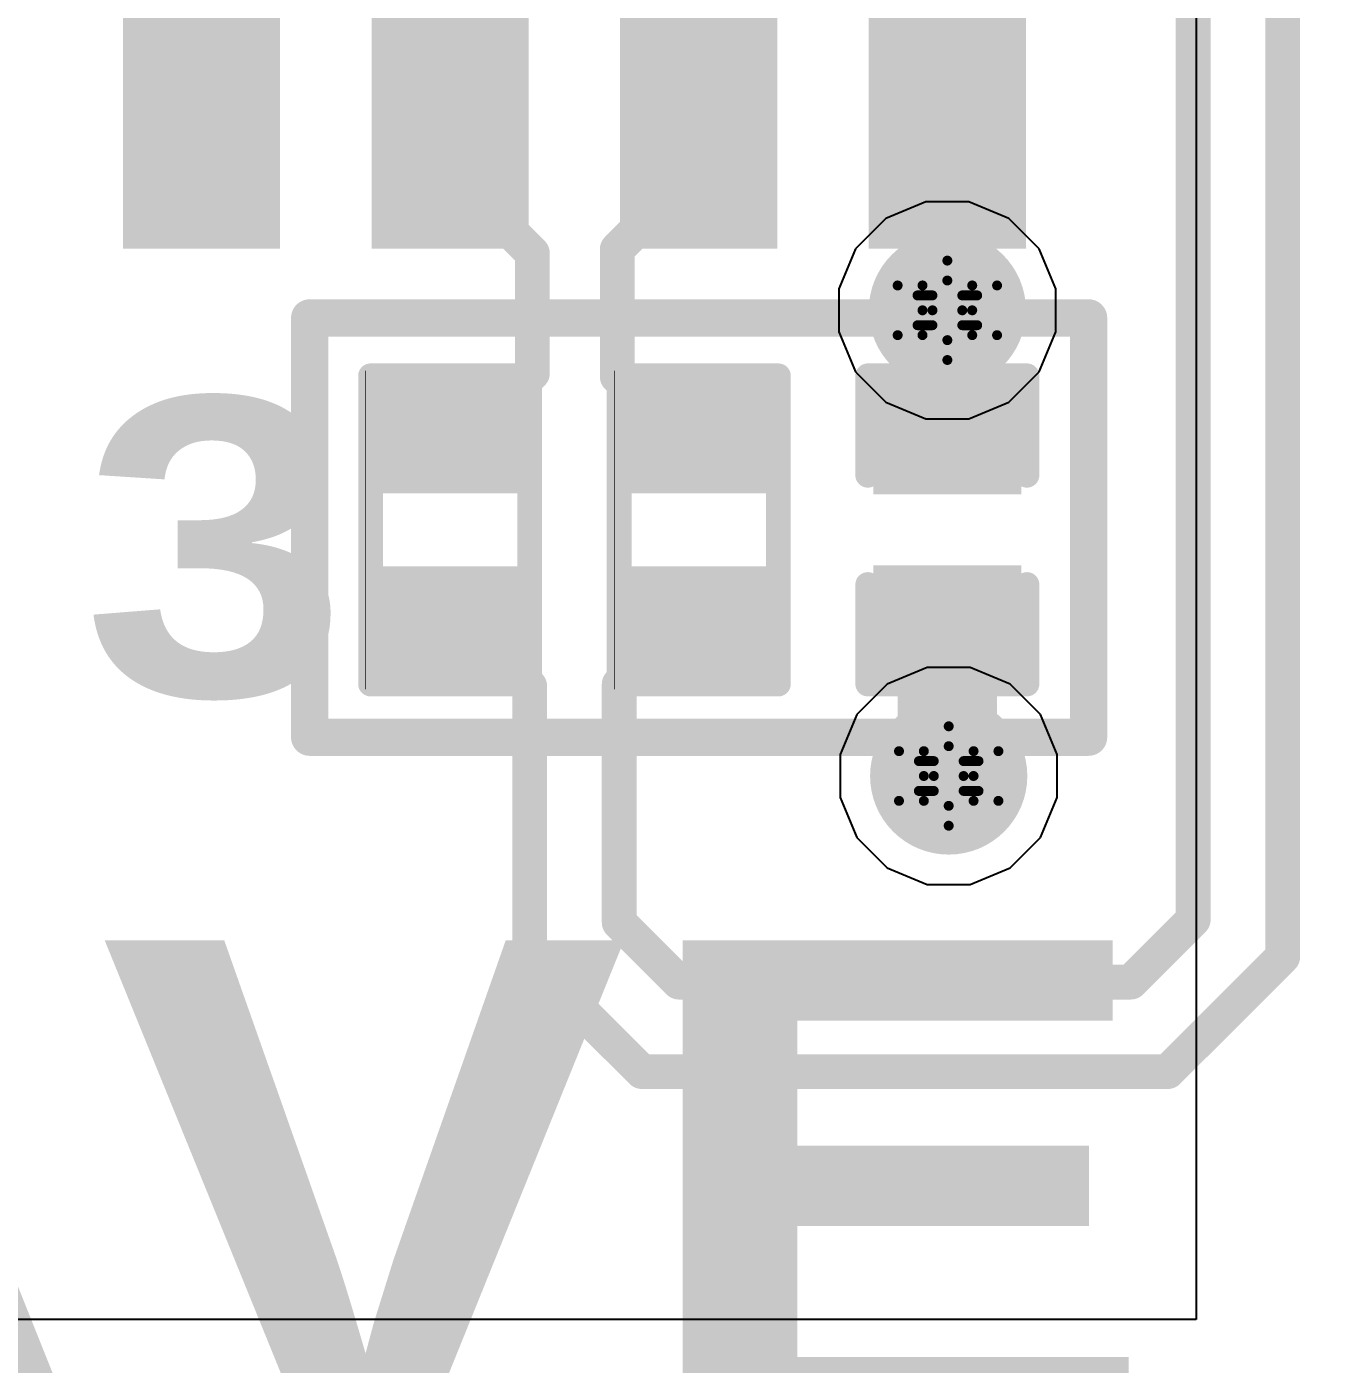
# Model space of a CAD drawing. Header units: inches. Extents: x -5 to 5328, y -4 to 5281.
# Drawn here: x 124.9 to 131.5, y 14.82 to 21.66 of the extents above; entities that cross this region are included whole.
import ezdxf

# ---------------------------------------------------------------- set-up
doc = ezdxf.new("R2010")
doc.units = ezdxf.units.IN
for name, color, linetype in [('Bottom Layer', 5, 'Continuous'), ('Bottom Solder', 6, 'Continuous'), ('Drill Drawing', 1, 'Continuous'), ('Layer 1', 16, 'Continuous'), ('Layer 2', 76, 'Continuous'), ('Top Layer', 1, 'Continuous'), ('Top Overlay', 2, 'Continuous'), ('Top Paste', 8, 'Continuous'), ('Top Solder', 216, 'Continuous'), ('Via Holes', 16, 'Continuous')]:
    doc.layers.add(name, color=color, linetype=linetype)
doc.styles.add('Arial Black_Bold', font='', dxfattribs={"height": 0.2})
doc.styles.get('Arial Black_Bold').set_extended_font_data('Arial Black', bold=True)

# ---------------------------------------------------------------- blocks, each defined once
blk = doc.blocks.new('SOIC_8_0_154___3_90___W______8')
at = {"layer": 'Top Layer'}
for points in [[(1.92499996, 1.6050006), (1.92499996, 2.2049994), (3.474999399999999, 2.2049994), (3.474999399999999, 1.6050006)], [(1.92499996, 0.3350005999999998), (1.92499996, 0.9349993999999998), (3.474999399999999, 0.9349994), (3.474999399999999, 0.3350006000000001)], [(1.92499996, -0.9349994), (1.92499996, -0.3350006000000001), (3.474999399999999, -0.3350005999999998), (3.474999399999999, -0.9349993999999998)], [(1.92499996, -2.2049994), (1.92499996, -1.6050006), (3.474999399999999, -1.6050006), (3.474999399999999, -2.2049994)]]:
    blk.add_hatch(color=1, dxfattribs=at).paths.add_polyline_path(points)
at = {"layer": 'Top Paste'}
for points in [[(1.92499996, 1.6050006), (1.92499996, 2.2049994), (3.474999399999999, 2.2049994), (3.474999399999999, 1.6050006)], [(1.92499996, 0.3350005999999998), (1.92499996, 0.9349993999999998), (3.474999399999999, 0.9349994), (3.474999399999999, 0.3350006000000001)], [(1.92499996, -0.9349994), (1.92499996, -0.3350006000000001), (3.474999399999999, -0.3350005999999998), (3.474999399999999, -0.9349993999999998)], [(1.92499996, -2.2049994), (1.92499996, -1.6050006), (3.474999399999999, -1.6050006), (3.474999399999999, -2.2049994)]]:
    blk.add_hatch(color=8, dxfattribs=at).paths.add_polyline_path(points)
at = {"layer": 'Top Solder'}
for points in [[(1.82339996, 1.5034006), (1.82339996, 2.3065994), (3.5765994, 2.3065994), (3.5765994, 1.5034006)], [(1.82339996, 0.2334005999999998), (1.82339996, 1.0365994), (3.5765994, 1.0365994), (3.5765994, 0.2334006000000002)], [(1.82339996, -1.0365994), (1.82339996, -0.2334006000000002), (3.5765994, -0.2334005999999998), (3.5765994, -1.0365994)], [(1.82339996, -2.3065994), (1.82339996, -1.5034006), (3.5765994, -1.5034006), (3.5765994, -2.3065994)]]:
    blk.add_hatch(color=216, dxfattribs=at).paths.add_polyline_path(points)
blk = doc.blocks.new('R___0402_67')
at = {"layer": 'Top Layer'}
for points in [[(-0.6985, -0.3175), (-0.6985, 0.3174999999999999), (-0.2413000000000001, 0.3175), (-0.2412999999999999, -0.3174999999999999)], [(0.2413000000000001, -0.3175), (0.2412999999999999, 0.3174999999999999), (0.6985, 0.3175), (0.6985, -0.3174999999999999)]]:
    blk.add_hatch(color=1, dxfattribs=at).paths.add_polyline_path(points)
at = {"layer": 'Top Paste'}
for points in [[(-0.6985, -0.3175), (-0.6985, 0.3174999999999999), (-0.2413000000000001, 0.3175), (-0.2412999999999999, -0.3174999999999999)], [(0.2413000000000001, -0.3175), (0.2412999999999999, 0.3174999999999999), (0.6985, 0.3175), (0.6985, -0.3174999999999999)]]:
    blk.add_hatch(color=8, dxfattribs=at).paths.add_polyline_path(points)
at = {"layer": 'Top Solder'}
for points in [[(-0.75350116, -0.3725011600000001), (-0.75350116, 0.3725011599999999), (-0.18629884, 0.3725011600000001), (-0.1862988399999999, -0.3725011599999999)], [(0.18629884, -0.3725011600000001), (0.1862988399999999, 0.3725011599999999), (0.75350116, 0.3725011600000001), (0.75350116, -0.3725011599999999)]]:
    blk.add_hatch(color=216, dxfattribs=at).paths.add_polyline_path(points)
at = {"layer": 'Top Overlay'}
for points in [[(-0.7874, -0.4064, 0.127, 0.127, 0), (-0.7874, 0.4064, 0.127, 0.127, 0)], [(0.7874, 0.4064, 0.127, 0.127, 0), (-0.7874, 0.4064, 0.127, 0.127, 0)], [(0.7874, -0.4064, 0.127, 0.127, 0), (0.7874, 0.4064, 0.127, 0.127, 0)], [(0.7874, -0.4064, 0.127, 0.127, 0), (-0.7874, -0.4064, 0.127, 0.127, 0)], [(0.8128, -0.4318, 0.0032258, 0.0032258, 0), (-0.8128, -0.4318, 0.0032258, 0.0032258, 0)]]:
    blk.add_lwpolyline(points, format="xyseb", dxfattribs=at)
for points in [[(-0.8191499999999999, 0.4064, 0.0635, 0.0635, 1), (-0.7556499999999999, 0.4064, 0.0635, 0.0635, 1)], [(-0.8191499999999999, 0.4064, 0.0635, 0.0635, 1), (-0.7556499999999999, 0.4064, 0.0635, 0.0635, 1)], [(0.7556499999999999, 0.4064, 0.0635, 0.0635, 1), (0.8191499999999999, 0.4064, 0.0635, 0.0635, 1)], [(0.7556499999999999, 0.4064, 0.0635, 0.0635, 1), (0.8191499999999999, 0.4064, 0.0635, 0.0635, 1)], [(-0.8191499999999999, -0.4064, 0.0635, 0.0635, 1), (-0.7556499999999999, -0.4064, 0.0635, 0.0635, 1)], [(-0.8191499999999999, -0.4064, 0.0635, 0.0635, 1), (-0.7556499999999999, -0.4064, 0.0635, 0.0635, 1)], [(0.7556499999999999, -0.4064, 0.0635, 0.0635, 1), (0.8191499999999999, -0.4064, 0.0635, 0.0635, 1)], [(0.7556499999999999, -0.4064, 0.0635, 0.0635, 1), (0.8191499999999999, -0.4064, 0.0635, 0.0635, 1)], [(-0.81360518, -0.4318, 0.0016129, 0.0016129, 1), (-0.8119948199999999, -0.4318, 0.0016129, 0.0016129, 1)], [(0.8119948199999999, -0.4318, 0.0016129, 0.0016129, 1), (0.81360518, -0.4318, 0.0016129, 0.0016129, 1)]]:
    blk.add_lwpolyline(points, format="xyseb", close=True, dxfattribs=at)
blk = doc.blocks.new('R___0402_68')
at = {"layer": 'Top Layer'}
for points in [[(-0.6985, -0.3175), (-0.6985, 0.3174999999999999), (-0.2413000000000001, 0.3175), (-0.2412999999999999, -0.3174999999999999)], [(0.2413000000000001, -0.3175), (0.2412999999999999, 0.3174999999999999), (0.6985, 0.3175), (0.6985, -0.3174999999999999)]]:
    blk.add_hatch(color=1, dxfattribs=at).paths.add_polyline_path(points)
at = {"layer": 'Top Paste'}
for points in [[(-0.6985, -0.3175), (-0.6985, 0.3174999999999999), (-0.2413000000000001, 0.3175), (-0.2412999999999999, -0.3174999999999999)], [(0.2413000000000001, -0.3175), (0.2412999999999999, 0.3174999999999999), (0.6985, 0.3175), (0.6985, -0.3174999999999999)]]:
    blk.add_hatch(color=8, dxfattribs=at).paths.add_polyline_path(points)
at = {"layer": 'Top Solder'}
for points in [[(-0.75350116, -0.3725011600000001), (-0.75350116, 0.3725011599999999), (-0.18629884, 0.3725011600000001), (-0.1862988399999999, -0.3725011599999999)], [(0.18629884, -0.3725011600000001), (0.1862988399999999, 0.3725011599999999), (0.75350116, 0.3725011600000001), (0.75350116, -0.3725011599999999)]]:
    blk.add_hatch(color=216, dxfattribs=at).paths.add_polyline_path(points)
at = {"layer": 'Top Overlay'}
for points in [[(-0.7874, -0.4064, 0.127, 0.127, 0), (-0.7874, 0.4064, 0.127, 0.127, 0)], [(0.7874, 0.4064, 0.127, 0.127, 0), (-0.7874, 0.4064, 0.127, 0.127, 0)], [(0.7874, -0.4064, 0.127, 0.127, 0), (0.7874, 0.4064, 0.127, 0.127, 0)], [(0.7874, -0.4064, 0.127, 0.127, 0), (-0.7874, -0.4064, 0.127, 0.127, 0)], [(0.8128, -0.4318, 0.0032258, 0.0032258, 0), (-0.8128, -0.4318, 0.0032258, 0.0032258, 0)]]:
    blk.add_lwpolyline(points, format="xyseb", dxfattribs=at)
for points in [[(-0.8191499999999999, 0.4064, 0.0635, 0.0635, 1), (-0.7556499999999999, 0.4064, 0.0635, 0.0635, 1)], [(-0.8191499999999999, 0.4064, 0.0635, 0.0635, 1), (-0.7556499999999999, 0.4064, 0.0635, 0.0635, 1)], [(0.7556499999999999, 0.4064, 0.0635, 0.0635, 1), (0.8191499999999999, 0.4064, 0.0635, 0.0635, 1)], [(0.7556499999999999, 0.4064, 0.0635, 0.0635, 1), (0.8191499999999999, 0.4064, 0.0635, 0.0635, 1)], [(-0.8191499999999999, -0.4064, 0.0635, 0.0635, 1), (-0.7556499999999999, -0.4064, 0.0635, 0.0635, 1)], [(-0.8191499999999999, -0.4064, 0.0635, 0.0635, 1), (-0.7556499999999999, -0.4064, 0.0635, 0.0635, 1)], [(0.7556499999999999, -0.4064, 0.0635, 0.0635, 1), (0.8191499999999999, -0.4064, 0.0635, 0.0635, 1)], [(0.7556499999999999, -0.4064, 0.0635, 0.0635, 1), (0.8191499999999999, -0.4064, 0.0635, 0.0635, 1)], [(-0.81360518, -0.4318, 0.0016129, 0.0016129, 1), (-0.8119948199999999, -0.4318, 0.0016129, 0.0016129, 1)], [(0.8119948199999999, -0.4318, 0.0016129, 0.0016129, 1), (0.81360518, -0.4318, 0.0016129, 0.0016129, 1)]]:
    blk.add_lwpolyline(points, format="xyseb", close=True, dxfattribs=at)
blk = doc.blocks.new('C___0402_162')
at = {"layer": 'Top Layer'}
for points in [[(-0.6985, -0.3175), (-0.6985, 0.3175), (-0.2412999999999999, 0.3175), (-0.2413, -0.3175)], [(0.2412999999999999, -0.3175), (0.2413, 0.3175), (0.6985, 0.3175), (0.6985, -0.3175)]]:
    blk.add_hatch(color=1, dxfattribs=at).paths.add_polyline_path(points)
at = {"layer": 'Top Paste'}
for points in [[(-0.6985, -0.3175), (-0.6985, 0.3175), (-0.2412999999999999, 0.3175), (-0.2413, -0.3175)], [(0.2412999999999999, -0.3175), (0.2413, 0.3175), (0.6985, 0.3175), (0.6985, -0.3175)]]:
    blk.add_hatch(color=8, dxfattribs=at).paths.add_polyline_path(points)
at = {"layer": 'Top Solder'}
for points in [[(-0.7584998799999999, -0.37749988), (-0.7584998799999999, 0.37749988), (-0.18130012, 0.37749988), (-0.18130012, -0.37749988)], [(0.18130012, -0.37749988), (0.18130012, 0.37749988), (0.7584998799999999, 0.37749988), (0.7584998799999999, -0.37749988)]]:
    blk.add_hatch(color=216, dxfattribs=at).paths.add_polyline_path(points)
at = {"layer": 'Top Overlay'}
for points in [[(-0.7874, 0.4064, 0.127, 0.127, 0), (-0.2794, 0.4064, 0.127, 0.127, 0)], [(-0.7874, 0.4064, 0.127, 0.127, 0), (-0.7874, -0.4064, 0.127, 0.127, 0)], [(0.2794, 0.4064, 0.127, 0.127, 0), (0.7874, 0.4064, 0.127, 0.127, 0)], [(0.7874, 0.4064, 0.127, 0.127, 0), (0.7874, -0.4064, 0.127, 0.127, 0)], [(-0.7874, -0.4064, 0.127, 0.127, 0), (-0.2794, -0.4064, 0.127, 0.127, 0)], [(0.2794, -0.4064, 0.127, 0.127, 0), (0.7874, -0.4064, 0.127, 0.127, 0)]]:
    blk.add_lwpolyline(points, format="xyseb", dxfattribs=at)
for points in [[(-0.8191499999999999, 0.4064, 0.0635, 0.0635, 1), (-0.7556499999999999, 0.4064, 0.0635, 0.0635, 1)], [(-0.8191499999999999, 0.4064, 0.0635, 0.0635, 1), (-0.7556499999999999, 0.4064, 0.0635, 0.0635, 1)], [(-0.31115, 0.4064, 0.0635, 0.0635, 1), (-0.24765, 0.4064, 0.0635, 0.0635, 1)], [(0.24765, 0.4064, 0.0635, 0.0635, 1), (0.31115, 0.4064, 0.0635, 0.0635, 1)], [(0.7556499999999999, 0.4064, 0.0635, 0.0635, 1), (0.8191499999999999, 0.4064, 0.0635, 0.0635, 1)], [(0.7556499999999999, 0.4064, 0.0635, 0.0635, 1), (0.8191499999999999, 0.4064, 0.0635, 0.0635, 1)], [(-0.8191499999999999, -0.4064, 0.0635, 0.0635, 1), (-0.7556499999999999, -0.4064, 0.0635, 0.0635, 1)], [(-0.8191499999999999, -0.4064, 0.0635, 0.0635, 1), (-0.7556499999999999, -0.4064, 0.0635, 0.0635, 1)], [(-0.31115, -0.4064, 0.0635, 0.0635, 1), (-0.24765, -0.4064, 0.0635, 0.0635, 1)], [(0.24765, -0.4064, 0.0635, 0.0635, 1), (0.31115, -0.4064, 0.0635, 0.0635, 1)], [(0.7556499999999999, -0.4064, 0.0635, 0.0635, 1), (0.8191499999999999, -0.4064, 0.0635, 0.0635, 1)], [(0.7556499999999999, -0.4064, 0.0635, 0.0635, 1), (0.8191499999999999, -0.4064, 0.0635, 0.0635, 1)]]:
    blk.add_lwpolyline(points, format="xyseb", close=True, dxfattribs=at)

msp = doc.modelspace()

# ---------------------------------------------------------------- hatches: boundary and pattern name
at = {"layer": 'Bottom Layer'}
h = msp.add_hatch(color=5, dxfattribs=at)
edge = h.paths.add_edge_path()
edge.add_arc((129.59805424, 20.20643152), 0.2999994, 0, 360)
h = msp.add_hatch(color=5, dxfattribs=at)
edge = h.paths.add_edge_path()
edge.add_arc((129.60489954, 17.8262788), 0.2999994, 0, 360)
at = {"layer": 'Bottom Solder'}
h = msp.add_hatch(color=6, dxfattribs=at)
edge = h.paths.add_edge_path()
edge.add_arc((129.59805424, 20.20643152), 0.4015993999999999, 0, 360)
h = msp.add_hatch(color=6, dxfattribs=at)
edge = h.paths.add_edge_path()
edge.add_arc((129.60489954, 17.8262788), 0.4015993999999999, 0, 360)
at = {"layer": 'Layer 1'}
h = msp.add_hatch(color=16, dxfattribs=at)
edge = h.paths.add_edge_path()
edge.add_arc((129.59805424, 20.20643152), 0.2999994, 0, 360)
h = msp.add_hatch(color=16, dxfattribs=at)
edge = h.paths.add_edge_path()
edge.add_arc((129.60489954, 17.8262788), 0.2999994, 0, 360)
at = {"layer": 'Layer 2'}
h = msp.add_hatch(color=76, dxfattribs=at)
edge = h.paths.add_edge_path()
edge.add_arc((129.59805424, 20.20643152), 0.2999994, 0, 360)
h = msp.add_hatch(color=76, dxfattribs=at)
edge = h.paths.add_edge_path()
edge.add_arc((129.60489954, 17.8262788), 0.2999994, 0, 360)
at = {"layer": 'Top Layer'}
h = msp.add_hatch(color=1, dxfattribs=at)
edge = h.paths.add_edge_path()
edge.add_arc((129.59805424, 20.20643152), 0.2999994, 0, 360)
h = msp.add_hatch(color=1, dxfattribs=at)
edge = h.paths.add_edge_path()
edge.add_arc((129.60489954, 17.8262788), 0.2999994, 0, 360)
at = {"layer": 'Top Solder'}
h = msp.add_hatch(color=216, dxfattribs=at)
edge = h.paths.add_edge_path()
edge.add_arc((129.59805424, 20.20643152), 0.4015993999999999, 0, 360)
h = msp.add_hatch(color=216, dxfattribs=at)
edge = h.paths.add_edge_path()
edge.add_arc((129.60489954, 17.8262788), 0.4015993999999999, 0, 360)
at = {"layer": 'Via Holes'}
h = msp.add_hatch(color=7, dxfattribs=at)
edge = h.paths.add_edge_path()
edge.add_arc((129.59805424, 20.20643152), 0.1499997, 0, 360)
h = msp.add_hatch(color=7, dxfattribs=at)
edge = h.paths.add_edge_path()
edge.add_arc((129.60489954, 17.8262788), 0.1499997, 0, 360)

# ---------------------------------------------------------------- linework, layer by layer
at = {"layer": 'Bottom Layer'}
for p, q in [((129.48785634, 20.76043092), (129.28423978, 20.67609022)), ((129.70825214, 20.76043092), (129.48785634, 20.76043092)), ((129.9118687, 20.67609022), (129.70825214, 20.76043092)), ((129.28423978, 20.67609022), (129.12839554, 20.52024598)), ((130.06771294, 20.52024598), (129.9118687, 20.67609022)), ((129.12839554, 20.52024598), (129.04405484, 20.31662942)), ((130.15205364, 20.31662942), (130.06771294, 20.52024598)), ((129.04405484, 20.31662942), (129.04405484, 20.09623362)), ((130.15205364, 20.09623362), (130.15205364, 20.31662942)), ((129.04405484, 20.09623362), (129.12839554, 19.89261706)), ((130.06771294, 19.89261706), (130.15205364, 20.09623362)), ((129.12839554, 19.89261706), (129.28423978, 19.73677282)), ((129.9118687, 19.73677282), (130.06771294, 19.89261706)), ((129.28423978, 19.73677282), (129.48785634, 19.65243212)), ((129.70825214, 19.65243212), (129.9118687, 19.73677282)), ((129.48785634, 19.65243212), (129.70825214, 19.65243212))]:
    msp.add_line(p, q, dxfattribs=at)
at = {"layer": 'Drill Drawing'}
for points in [[(129.47105424, 20.33343152, 0.0508, 0.0508, 0), (129.59805424, 20.46043152, 0.0508, 0.0508, 0)], [(129.59805424, 20.46043152, 0.0508, 0.0508, 0), (129.72505424, 20.33343152, 0.0508, 0.0508, 0)], [(129.52185424, 20.28263152, 0.0508, 0.0508, 0), (129.59805424, 20.35883152, 0.0508, 0.0508, 0)], [(129.59805424, 20.35883152, 0.0508, 0.0508, 0), (129.67425424, 20.28263152, 0.0508, 0.0508, 0)], [(129.34405424, 20.33343152, 0.0508, 0.0508, 0), (129.47105424, 20.20643152, 0.0508, 0.0508, 0)], [(129.34405424, 20.33343152, 0.0508, 0.0508, 0), (129.47105424, 20.33343152, 0.0508, 0.0508, 0)], [(129.44565424, 20.28263152, 0.0508, 0.0508, 0), (129.52185424, 20.20643152, 0.0508, 0.0508, 0)], [(129.44565424, 20.28263152, 0.0508, 0.0508, 0), (129.52185424, 20.28263152, 0.0508, 0.0508, 0)], [(129.67425424, 20.28263152, 0.0508, 0.0508, 0), (129.75045424, 20.28263152, 0.0508, 0.0508, 0)], [(129.67425424, 20.20643152, 0.0508, 0.0508, 0), (129.75045424, 20.28263152, 0.0508, 0.0508, 0)], [(129.72505424, 20.33343152, 0.0508, 0.0508, 0), (129.85205424, 20.33343152, 0.0508, 0.0508, 0)], [(129.72505424, 20.20643152, 0.0508, 0.0508, 0), (129.85205424, 20.33343152, 0.0508, 0.0508, 0)], [(129.34405424, 20.07943152, 0.0508, 0.0508, 0), (129.47105424, 20.20643152, 0.0508, 0.0508, 0)], [(129.44565424, 20.13023152, 0.0508, 0.0508, 0), (129.52185424, 20.20643152, 0.0508, 0.0508, 0)], [(129.67425424, 20.20643152, 0.0508, 0.0508, 0), (129.75045424, 20.13023152, 0.0508, 0.0508, 0)], [(129.72505424, 20.20643152, 0.0508, 0.0508, 0), (129.85205424, 20.07943152, 0.0508, 0.0508, 0)], [(129.34405424, 20.07943152, 0.0508, 0.0508, 0), (129.47105424, 20.07943152, 0.0508, 0.0508, 0)], [(129.44565424, 20.13023152, 0.0508, 0.0508, 0), (129.52185424, 20.13023152, 0.0508, 0.0508, 0)], [(129.47105424, 20.07943152, 0.0508, 0.0508, 0), (129.59805424, 19.95243152, 0.0508, 0.0508, 0)], [(129.52185424, 20.13023152, 0.0508, 0.0508, 0), (129.59805424, 20.05403152, 0.0508, 0.0508, 0)], [(129.59805424, 20.05403152, 0.0508, 0.0508, 0), (129.67425424, 20.13023152, 0.0508, 0.0508, 0)], [(129.59805424, 19.95243152, 0.0508, 0.0508, 0), (129.72505424, 20.07943152, 0.0508, 0.0508, 0)], [(129.67425424, 20.13023152, 0.0508, 0.0508, 0), (129.75045424, 20.13023152, 0.0508, 0.0508, 0)], [(129.72505424, 20.07943152, 0.0508, 0.0508, 0), (129.85205424, 20.07943152, 0.0508, 0.0508, 0)], [(129.47789954, 17.9532788, 0.0508, 0.0508, 0), (129.60489954, 18.0802788, 0.0508, 0.0508, 0)], [(129.60489954, 18.0802788, 0.0508, 0.0508, 0), (129.73189954, 17.9532788, 0.0508, 0.0508, 0)], [(129.35089954, 17.9532788, 0.0508, 0.0508, 0), (129.47789954, 17.8262788, 0.0508, 0.0508, 0)], [(129.35089954, 17.9532788, 0.0508, 0.0508, 0), (129.47789954, 17.9532788, 0.0508, 0.0508, 0)], [(129.52869954, 17.9024788, 0.0508, 0.0508, 0), (129.60489954, 17.9786788, 0.0508, 0.0508, 0)], [(129.60489954, 17.9786788, 0.0508, 0.0508, 0), (129.68109954, 17.9024788, 0.0508, 0.0508, 0)], [(129.73189954, 17.9532788, 0.0508, 0.0508, 0), (129.85889954, 17.9532788, 0.0508, 0.0508, 0)], [(129.73189954, 17.8262788, 0.0508, 0.0508, 0), (129.85889954, 17.9532788, 0.0508, 0.0508, 0)], [(129.45249954, 17.9024788, 0.0508, 0.0508, 0), (129.52869954, 17.8262788, 0.0508, 0.0508, 0)], [(129.45249954, 17.9024788, 0.0508, 0.0508, 0), (129.52869954, 17.9024788, 0.0508, 0.0508, 0)], [(129.68109954, 17.9024788, 0.0508, 0.0508, 0), (129.75729954, 17.9024788, 0.0508, 0.0508, 0)], [(129.68109954, 17.8262788, 0.0508, 0.0508, 0), (129.75729954, 17.9024788, 0.0508, 0.0508, 0)], [(129.35089954, 17.6992788, 0.0508, 0.0508, 0), (129.47789954, 17.8262788, 0.0508, 0.0508, 0)], [(129.45249954, 17.7500788, 0.0508, 0.0508, 0), (129.52869954, 17.8262788, 0.0508, 0.0508, 0)], [(129.68109954, 17.8262788, 0.0508, 0.0508, 0), (129.75729954, 17.7500788, 0.0508, 0.0508, 0)], [(129.73189954, 17.8262788, 0.0508, 0.0508, 0), (129.85889954, 17.6992788, 0.0508, 0.0508, 0)], [(129.45249954, 17.7500788, 0.0508, 0.0508, 0), (129.52869954, 17.7500788, 0.0508, 0.0508, 0)], [(129.52869954, 17.7500788, 0.0508, 0.0508, 0), (129.60489954, 17.6738788, 0.0508, 0.0508, 0)], [(129.60489954, 17.6738788, 0.0508, 0.0508, 0), (129.68109954, 17.7500788, 0.0508, 0.0508, 0)], [(129.68109954, 17.7500788, 0.0508, 0.0508, 0), (129.75729954, 17.7500788, 0.0508, 0.0508, 0)], [(129.35089954, 17.6992788, 0.0508, 0.0508, 0), (129.47789954, 17.6992788, 0.0508, 0.0508, 0)], [(129.47789954, 17.6992788, 0.0508, 0.0508, 0), (129.60489954, 17.5722788, 0.0508, 0.0508, 0)], [(129.60489954, 17.5722788, 0.0508, 0.0508, 0), (129.73189954, 17.6992788, 0.0508, 0.0508, 0)], [(129.73189954, 17.6992788, 0.0508, 0.0508, 0), (129.85889954, 17.6992788, 0.0508, 0.0508, 0)]]:
    msp.add_lwpolyline(points, format="xyseb", dxfattribs=at)
for points in [[(129.58535424, 20.46043152, 0.0254, 0.0254, 1), (129.61075424, 20.46043152, 0.0254, 0.0254, 1)], [(129.58535424, 20.46043152, 0.0254, 0.0254, 1), (129.61075424, 20.46043152, 0.0254, 0.0254, 1)], [(129.58535424, 20.35883152, 0.0254, 0.0254, 1), (129.61075424, 20.35883152, 0.0254, 0.0254, 1)], [(129.58535424, 20.35883152, 0.0254, 0.0254, 1), (129.61075424, 20.35883152, 0.0254, 0.0254, 1)], [(129.33135424, 20.33343152, 0.0254, 0.0254, 1), (129.35675424, 20.33343152, 0.0254, 0.0254, 1)], [(129.33135424, 20.33343152, 0.0254, 0.0254, 1), (129.35675424, 20.33343152, 0.0254, 0.0254, 1)], [(129.43295424, 20.28263152, 0.0254, 0.0254, 1), (129.45835424, 20.28263152, 0.0254, 0.0254, 1)], [(129.43295424, 20.28263152, 0.0254, 0.0254, 1), (129.45835424, 20.28263152, 0.0254, 0.0254, 1)], [(129.45835424, 20.33343152, 0.0254, 0.0254, 1), (129.48375424, 20.33343152, 0.0254, 0.0254, 1)], [(129.45835424, 20.33343152, 0.0254, 0.0254, 1), (129.48375424, 20.33343152, 0.0254, 0.0254, 1)], [(129.50915424, 20.28263152, 0.0254, 0.0254, 1), (129.53455424, 20.28263152, 0.0254, 0.0254, 1)], [(129.50915424, 20.28263152, 0.0254, 0.0254, 1), (129.53455424, 20.28263152, 0.0254, 0.0254, 1)], [(129.66155424, 20.28263152, 0.0254, 0.0254, 1), (129.68695424, 20.28263152, 0.0254, 0.0254, 1)], [(129.66155424, 20.28263152, 0.0254, 0.0254, 1), (129.68695424, 20.28263152, 0.0254, 0.0254, 1)], [(129.71235424, 20.33343152, 0.0254, 0.0254, 1), (129.73775424, 20.33343152, 0.0254, 0.0254, 1)], [(129.71235424, 20.33343152, 0.0254, 0.0254, 1), (129.73775424, 20.33343152, 0.0254, 0.0254, 1)], [(129.73775424, 20.28263152, 0.0254, 0.0254, 1), (129.76315424, 20.28263152, 0.0254, 0.0254, 1)], [(129.73775424, 20.28263152, 0.0254, 0.0254, 1), (129.76315424, 20.28263152, 0.0254, 0.0254, 1)], [(129.83935424, 20.33343152, 0.0254, 0.0254, 1), (129.86475424, 20.33343152, 0.0254, 0.0254, 1)], [(129.83935424, 20.33343152, 0.0254, 0.0254, 1), (129.86475424, 20.33343152, 0.0254, 0.0254, 1)], [(129.45835424, 20.20643152, 0.0254, 0.0254, 1), (129.48375424, 20.20643152, 0.0254, 0.0254, 1)], [(129.45835424, 20.20643152, 0.0254, 0.0254, 1), (129.48375424, 20.20643152, 0.0254, 0.0254, 1)], [(129.50915424, 20.20643152, 0.0254, 0.0254, 1), (129.53455424, 20.20643152, 0.0254, 0.0254, 1)], [(129.50915424, 20.20643152, 0.0254, 0.0254, 1), (129.53455424, 20.20643152, 0.0254, 0.0254, 1)], [(129.66155424, 20.20643152, 0.0254, 0.0254, 1), (129.68695424, 20.20643152, 0.0254, 0.0254, 1)], [(129.66155424, 20.20643152, 0.0254, 0.0254, 1), (129.68695424, 20.20643152, 0.0254, 0.0254, 1)], [(129.71235424, 20.20643152, 0.0254, 0.0254, 1), (129.73775424, 20.20643152, 0.0254, 0.0254, 1)], [(129.71235424, 20.20643152, 0.0254, 0.0254, 1), (129.73775424, 20.20643152, 0.0254, 0.0254, 1)], [(129.33135424, 20.07943152, 0.0254, 0.0254, 1), (129.35675424, 20.07943152, 0.0254, 0.0254, 1)], [(129.33135424, 20.07943152, 0.0254, 0.0254, 1), (129.35675424, 20.07943152, 0.0254, 0.0254, 1)], [(129.43295424, 20.13023152, 0.0254, 0.0254, 1), (129.45835424, 20.13023152, 0.0254, 0.0254, 1)], [(129.43295424, 20.13023152, 0.0254, 0.0254, 1), (129.45835424, 20.13023152, 0.0254, 0.0254, 1)], [(129.45835424, 20.07943152, 0.0254, 0.0254, 1), (129.48375424, 20.07943152, 0.0254, 0.0254, 1)], [(129.45835424, 20.07943152, 0.0254, 0.0254, 1), (129.48375424, 20.07943152, 0.0254, 0.0254, 1)], [(129.50915424, 20.13023152, 0.0254, 0.0254, 1), (129.53455424, 20.13023152, 0.0254, 0.0254, 1)], [(129.50915424, 20.13023152, 0.0254, 0.0254, 1), (129.53455424, 20.13023152, 0.0254, 0.0254, 1)], [(129.66155424, 20.13023152, 0.0254, 0.0254, 1), (129.68695424, 20.13023152, 0.0254, 0.0254, 1)], [(129.66155424, 20.13023152, 0.0254, 0.0254, 1), (129.68695424, 20.13023152, 0.0254, 0.0254, 1)], [(129.71235424, 20.07943152, 0.0254, 0.0254, 1), (129.73775424, 20.07943152, 0.0254, 0.0254, 1)], [(129.71235424, 20.07943152, 0.0254, 0.0254, 1), (129.73775424, 20.07943152, 0.0254, 0.0254, 1)], [(129.73775424, 20.13023152, 0.0254, 0.0254, 1), (129.76315424, 20.13023152, 0.0254, 0.0254, 1)], [(129.73775424, 20.13023152, 0.0254, 0.0254, 1), (129.76315424, 20.13023152, 0.0254, 0.0254, 1)], [(129.83935424, 20.07943152, 0.0254, 0.0254, 1), (129.86475424, 20.07943152, 0.0254, 0.0254, 1)], [(129.83935424, 20.07943152, 0.0254, 0.0254, 1), (129.86475424, 20.07943152, 0.0254, 0.0254, 1)], [(129.58535424, 20.05403152, 0.0254, 0.0254, 1), (129.61075424, 20.05403152, 0.0254, 0.0254, 1)], [(129.58535424, 20.05403152, 0.0254, 0.0254, 1), (129.61075424, 20.05403152, 0.0254, 0.0254, 1)], [(129.58535424, 19.95243152, 0.0254, 0.0254, 1), (129.61075424, 19.95243152, 0.0254, 0.0254, 1)], [(129.58535424, 19.95243152, 0.0254, 0.0254, 1), (129.61075424, 19.95243152, 0.0254, 0.0254, 1)], [(129.59219954, 18.0802788, 0.0254, 0.0254, 1), (129.61759954, 18.0802788, 0.0254, 0.0254, 1)], [(129.59219954, 18.0802788, 0.0254, 0.0254, 1), (129.61759954, 18.0802788, 0.0254, 0.0254, 1)], [(129.33819954, 17.9532788, 0.0254, 0.0254, 1), (129.36359954, 17.9532788, 0.0254, 0.0254, 1)], [(129.33819954, 17.9532788, 0.0254, 0.0254, 1), (129.36359954, 17.9532788, 0.0254, 0.0254, 1)], [(129.46519954, 17.9532788, 0.0254, 0.0254, 1), (129.49059954, 17.9532788, 0.0254, 0.0254, 1)], [(129.46519954, 17.9532788, 0.0254, 0.0254, 1), (129.49059954, 17.9532788, 0.0254, 0.0254, 1)], [(129.59219954, 17.9786788, 0.0254, 0.0254, 1), (129.61759954, 17.9786788, 0.0254, 0.0254, 1)], [(129.59219954, 17.9786788, 0.0254, 0.0254, 1), (129.61759954, 17.9786788, 0.0254, 0.0254, 1)], [(129.71919954, 17.9532788, 0.0254, 0.0254, 1), (129.74459954, 17.9532788, 0.0254, 0.0254, 1)], [(129.71919954, 17.9532788, 0.0254, 0.0254, 1), (129.74459954, 17.9532788, 0.0254, 0.0254, 1)], [(129.84619954, 17.9532788, 0.0254, 0.0254, 1), (129.87159954, 17.9532788, 0.0254, 0.0254, 1)], [(129.84619954, 17.9532788, 0.0254, 0.0254, 1), (129.87159954, 17.9532788, 0.0254, 0.0254, 1)], [(129.43979954, 17.9024788, 0.0254, 0.0254, 1), (129.46519954, 17.9024788, 0.0254, 0.0254, 1)], [(129.43979954, 17.9024788, 0.0254, 0.0254, 1), (129.46519954, 17.9024788, 0.0254, 0.0254, 1)], [(129.51599954, 17.9024788, 0.0254, 0.0254, 1), (129.54139954, 17.9024788, 0.0254, 0.0254, 1)], [(129.51599954, 17.9024788, 0.0254, 0.0254, 1), (129.54139954, 17.9024788, 0.0254, 0.0254, 1)], [(129.66839954, 17.9024788, 0.0254, 0.0254, 1), (129.69379954, 17.9024788, 0.0254, 0.0254, 1)], [(129.66839954, 17.9024788, 0.0254, 0.0254, 1), (129.69379954, 17.9024788, 0.0254, 0.0254, 1)], [(129.74459954, 17.9024788, 0.0254, 0.0254, 1), (129.76999954, 17.9024788, 0.0254, 0.0254, 1)], [(129.74459954, 17.9024788, 0.0254, 0.0254, 1), (129.76999954, 17.9024788, 0.0254, 0.0254, 1)], [(129.46519954, 17.8262788, 0.0254, 0.0254, 1), (129.49059954, 17.8262788, 0.0254, 0.0254, 1)], [(129.46519954, 17.8262788, 0.0254, 0.0254, 1), (129.49059954, 17.8262788, 0.0254, 0.0254, 1)], [(129.51599954, 17.8262788, 0.0254, 0.0254, 1), (129.54139954, 17.8262788, 0.0254, 0.0254, 1)], [(129.51599954, 17.8262788, 0.0254, 0.0254, 1), (129.54139954, 17.8262788, 0.0254, 0.0254, 1)], [(129.66839954, 17.8262788, 0.0254, 0.0254, 1), (129.69379954, 17.8262788, 0.0254, 0.0254, 1)], [(129.66839954, 17.8262788, 0.0254, 0.0254, 1), (129.69379954, 17.8262788, 0.0254, 0.0254, 1)], [(129.71919954, 17.8262788, 0.0254, 0.0254, 1), (129.74459954, 17.8262788, 0.0254, 0.0254, 1)], [(129.71919954, 17.8262788, 0.0254, 0.0254, 1), (129.74459954, 17.8262788, 0.0254, 0.0254, 1)], [(129.43979954, 17.7500788, 0.0254, 0.0254, 1), (129.46519954, 17.7500788, 0.0254, 0.0254, 1)], [(129.43979954, 17.7500788, 0.0254, 0.0254, 1), (129.46519954, 17.7500788, 0.0254, 0.0254, 1)], [(129.51599954, 17.7500788, 0.0254, 0.0254, 1), (129.54139954, 17.7500788, 0.0254, 0.0254, 1)], [(129.51599954, 17.7500788, 0.0254, 0.0254, 1), (129.54139954, 17.7500788, 0.0254, 0.0254, 1)], [(129.66839954, 17.7500788, 0.0254, 0.0254, 1), (129.69379954, 17.7500788, 0.0254, 0.0254, 1)], [(129.66839954, 17.7500788, 0.0254, 0.0254, 1), (129.69379954, 17.7500788, 0.0254, 0.0254, 1)], [(129.74459954, 17.7500788, 0.0254, 0.0254, 1), (129.76999954, 17.7500788, 0.0254, 0.0254, 1)], [(129.74459954, 17.7500788, 0.0254, 0.0254, 1), (129.76999954, 17.7500788, 0.0254, 0.0254, 1)], [(129.33819954, 17.6992788, 0.0254, 0.0254, 1), (129.36359954, 17.6992788, 0.0254, 0.0254, 1)], [(129.33819954, 17.6992788, 0.0254, 0.0254, 1), (129.36359954, 17.6992788, 0.0254, 0.0254, 1)], [(129.46519954, 17.6992788, 0.0254, 0.0254, 1), (129.49059954, 17.6992788, 0.0254, 0.0254, 1)], [(129.46519954, 17.6992788, 0.0254, 0.0254, 1), (129.49059954, 17.6992788, 0.0254, 0.0254, 1)], [(129.71919954, 17.6992788, 0.0254, 0.0254, 1), (129.74459954, 17.6992788, 0.0254, 0.0254, 1)], [(129.71919954, 17.6992788, 0.0254, 0.0254, 1), (129.74459954, 17.6992788, 0.0254, 0.0254, 1)], [(129.84619954, 17.6992788, 0.0254, 0.0254, 1), (129.87159954, 17.6992788, 0.0254, 0.0254, 1)], [(129.84619954, 17.6992788, 0.0254, 0.0254, 1), (129.87159954, 17.6992788, 0.0254, 0.0254, 1)], [(129.59219954, 17.6738788, 0.0254, 0.0254, 1), (129.61759954, 17.6738788, 0.0254, 0.0254, 1)], [(129.59219954, 17.6738788, 0.0254, 0.0254, 1), (129.61759954, 17.6738788, 0.0254, 0.0254, 1)], [(129.59219954, 17.5722788, 0.0254, 0.0254, 1), (129.61759954, 17.5722788, 0.0254, 0.0254, 1)], [(129.59219954, 17.5722788, 0.0254, 0.0254, 1), (129.61759954, 17.5722788, 0.0254, 0.0254, 1)]]:
    msp.add_lwpolyline(points, format="xyseb", close=True, dxfattribs=at)
at = {"layer": 'Layer 1'}
for p, q in [((129.48785634, 20.76043092), (129.28423978, 20.67609022)), ((129.70825214, 20.76043092), (129.48785634, 20.76043092)), ((129.9118687, 20.67609022), (129.70825214, 20.76043092)), ((129.28423978, 20.67609022), (129.12839554, 20.52024598)), ((130.06771294, 20.52024598), (129.9118687, 20.67609022)), ((129.12839554, 20.52024598), (129.04405484, 20.31662942)), ((130.15205364, 20.31662942), (130.06771294, 20.52024598)), ((129.04405484, 20.31662942), (129.04405484, 20.09623362)), ((130.15205364, 20.09623362), (130.15205364, 20.31662942)), ((129.04405484, 20.09623362), (129.12839554, 19.89261706)), ((130.06771294, 19.89261706), (130.15205364, 20.09623362)), ((129.12839554, 19.89261706), (129.28423978, 19.73677282)), ((129.9118687, 19.73677282), (130.06771294, 19.89261706)), ((129.28423978, 19.73677282), (129.48785634, 19.65243212)), ((129.70825214, 19.65243212), (129.9118687, 19.73677282)), ((129.48785634, 19.65243212), (129.70825214, 19.65243212))]:
    msp.add_line(p, q, dxfattribs=at)
at = {"layer": 'Layer 2'}
for p, q in [((130.86828792, 28.8535364), (130.86828792, 15.04855512)), ((129.49470164, 18.3802782), (129.29108508, 18.2959375)), ((129.49470164, 18.3802782), (129.29108508, 18.2959375)), ((129.71509744, 18.3802782), (129.49470164, 18.3802782)), ((129.71509744, 18.3802782), (129.49470164, 18.3802782)), ((129.918714, 18.2959375), (129.71509744, 18.3802782)), ((129.918714, 18.2959375), (129.71509744, 18.3802782)), ((129.29108508, 18.2959375), (129.13524084, 18.14009326)), ((129.29108508, 18.2959375), (129.13524084, 18.14009326)), ((130.07455824, 18.14009326), (129.918714, 18.2959375)), ((130.07455824, 18.14009326), (129.918714, 18.2959375)), ((129.13524084, 18.14009326), (129.05090014, 17.9364767)), ((129.13524084, 18.14009326), (129.05090014, 17.9364767)), ((130.15889894, 17.9364767), (130.07455824, 18.14009326)), ((130.15889894, 17.9364767), (130.07455824, 18.14009326)), ((129.05090014, 17.9364767), (129.05090014, 17.7160809)), ((129.05090014, 17.9364767), (129.05090014, 17.7160809)), ((130.15889894, 17.7160809), (130.15889894, 17.9364767)), ((130.15889894, 17.7160809), (130.15889894, 17.9364767)), ((129.05090014, 17.7160809), (129.13524084, 17.51246434)), ((129.05090014, 17.7160809), (129.13524084, 17.51246434)), ((130.07455824, 17.51246434), (130.15889894, 17.7160809)), ((130.07455824, 17.51246434), (130.15889894, 17.7160809)), ((129.13524084, 17.51246434), (129.29108508, 17.3566201)), ((129.13524084, 17.51246434), (129.29108508, 17.3566201)), ((129.918714, 17.3566201), (130.07455824, 17.51246434)), ((129.918714, 17.3566201), (130.07455824, 17.51246434)), ((129.29108508, 17.3566201), (129.49470164, 17.2722794)), ((129.29108508, 17.3566201), (129.49470164, 17.2722794)), ((129.71509744, 17.2722794), (129.918714, 17.3566201)), ((129.71509744, 17.2722794), (129.918714, 17.3566201)), ((129.49470164, 17.2722794), (129.71509744, 17.2722794)), ((129.49470164, 17.2722794), (129.71509744, 17.2722794)), ((130.86828792, 15.04855512), (116.44108792, 15.04855512))]:
    msp.add_line(p, q, dxfattribs=at)
at = {"layer": 'Top Layer'}
for points in [[(130.85403598, 17.09219848, 0.1778, 0.1778, 0), (130.85403598, 23.48050168, 0.1778, 0.1778, 0)], [(131.31123598, 16.90282116, 0.1778, 0.1778, 0), (131.31123598, 23.29112436, 0.1778, 0.1778, 0)], [(125.78815584, 21.39832398, 0.508, 0.508, 0), (125.78815584, 22.61576884, 0.508, 0.508, 0)], [(129.59804662, 20.20644422, 0.3809999999999999, 0.3809999999999999, 0), (129.59804662, 21.39841796, 0.3809999999999999, 0.3809999999999999, 0)], [(127.05827014, 21.27112332, 0.1778, 0.1778, 0), (127.26925524, 21.06013822, 0.1778, 0.1778, 0)], [(128.32827014, 20.92343796, 0.1778, 0.1778, 0), (128.32827014, 21.27112078, 0.1778, 0.1778, 0)], [(127.26925524, 20.70705282, 0.1778, 0.1778, 0), (127.26925524, 21.06013822, 0.1778, 0.1778, 0)], [(128.11705644, 20.71222426, 0.1778, 0.1778, 0), (128.32827014, 20.92343796, 0.1778, 0.1778, 0)], [(127.26925524, 20.70705282, 0.1778, 0.1778, 0), (127.47838868, 20.49791938, 0.1778, 0.1778, 0)], [(127.9117584, 20.51824954, 0.1778, 0.1778, 0), (128.10573312, 20.71222426, 0.1778, 0.1778, 0)], [(128.10573312, 20.71222426, 0.1778, 0.1778, 0), (128.11705644, 20.71222426, 0.1778, 0.1778, 0)], [(127.47838868, 19.88499706, 0.1778, 0.1778, 0), (127.47838868, 20.49791938, 0.1778, 0.1778, 0)], [(127.9117584, 19.86791048, 0.1778, 0.1778, 0), (127.9117584, 20.51824954, 0.1778, 0.1778, 0)], [(129.59799328, 19.55413412, 0.3809999999999999, 0.3809999999999999, 0), (129.59799328, 20.20637056, 0.3809999999999999, 0.3809999999999999, 0)], [(127.28692856, 19.69353694, 0.1778, 0.1778, 0), (127.47838868, 19.88499706, 0.1778, 0.1778, 0)], [(127.9117584, 19.86791048, 0.1778, 0.1778, 0), (128.08619036, 19.69347852, 0.1778, 0.1778, 0)], [(127.14717014, 19.55378868, 0.1778, 0.1778, 0), (127.2869184, 19.69353694, 0.1778, 0.1778, 0)], [(127.2869184, 19.69353694, 0.1778, 0.1778, 0), (127.28692856, 19.69353694, 0.1778, 0.1778, 0)], [(128.08619036, 19.69347852, 0.1778, 0.1778, 0), (128.1885676, 19.69347852, 0.1778, 0.1778, 0)], [(128.1885676, 19.69347852, 0.1778, 0.1778, 0), (128.32827014, 19.55377598, 0.1778, 0.1778, 0)], [(127.14717014, 19.55377852, 0.1778, 0.1778, 0), (127.14717014, 19.55378868, 0.1778, 0.1778, 0)], [(129.59804662, 17.83313172, 0.508, 0.508, 0), (129.59804662, 18.57265272, 0.508, 0.508, 0)], [(127.05820918, 18.61407758, 0.1778, 0.1778, 0), (127.14710918, 18.61407758, 0.1778, 0.1778, 0)], [(127.14710918, 18.61407758, 0.1778, 0.1778, 0), (127.28680918, 18.47437758, 0.1778, 0.1778, 0)], [(128.09967014, 18.47427598, 0.1778, 0.1778, 0), (128.23937014, 18.61397598, 0.1778, 0.1778, 0)], [(128.23937014, 18.61397598, 0.1778, 0.1778, 0), (128.32827014, 18.61397598, 0.1778, 0.1778, 0)], [(127.28680918, 18.46293742, 0.1778, 0.1778, 0), (127.28680918, 18.47437758, 0.1778, 0.1778, 0)], [(127.28680918, 18.46293742, 0.1778, 0.1778, 0), (127.46463966, 18.28510694, 0.1778, 0.1778, 0)], [(127.92183966, 18.29609752, 0.1778, 0.1778, 0), (128.09967014, 18.473928, 0.1778, 0.1778, 0)], [(128.09967014, 18.473928, 0.1778, 0.1778, 0), (128.09967014, 18.47427598, 0.1778, 0.1778, 0)], [(127.46463966, 16.88855652, 0.1778, 0.1778, 0), (127.46463966, 18.28510694, 0.1778, 0.1778, 0)], [(127.92183966, 17.07793384, 0.1778, 0.1778, 0), (127.92183966, 18.29609752, 0.1778, 0.1778, 0)], [(127.92183966, 17.07793384, 0.1778, 0.1778, 0), (128.22696478, 16.77280872, 0.1778, 0.1778, 0)], [(130.53464622, 16.77280872, 0.1778, 0.1778, 0), (130.85403598, 17.09219848, 0.1778, 0.1778, 0)], [(127.46463966, 16.88855652, 0.1778, 0.1778, 0), (128.03758746, 16.31560872, 0.1778, 0.1778, 0)], [(130.72402354, 16.31560872, 0.1778, 0.1778, 0), (131.31123598, 16.90282116, 0.1778, 0.1778, 0)], [(128.22696478, 16.77280872, 0.1778, 0.1778, 0), (130.53464622, 16.77280872, 0.1778, 0.1778, 0)], [(128.03758746, 16.31560872, 0.1778, 0.1778, 0), (130.72402354, 16.31560872, 0.1778, 0.1778, 0)]]:
    msp.add_lwpolyline(points, format="xyseb", dxfattribs=at)
for points in [[(125.66115584, 21.39832398, 0.254, 0.254, 1), (125.91515584, 21.39832398, 0.254, 0.254, 1)], [(129.50279662, 21.39841796, 0.1905, 0.1905, 1), (129.69329662, 21.39841796, 0.1905, 0.1905, 1)], [(127.01382014, 21.27112332, 0.08889999999999999, 0.08889999999999999, 1), (127.10272014, 21.27112332, 0.08889999999999999, 0.08889999999999999, 1)], [(128.28382014, 21.27112078, 0.08889999999999999, 0.08889999999999999, 1), (128.37272014, 21.27112078, 0.08889999999999999, 0.08889999999999999, 1)], [(127.22480524, 21.06013822, 0.08889999999999999, 0.08889999999999999, 1), (127.31370524, 21.06013822, 0.08889999999999999, 0.08889999999999999, 1)], [(127.22480524, 21.06013822, 0.08889999999999999, 0.08889999999999999, 1), (127.31370524, 21.06013822, 0.08889999999999999, 0.08889999999999999, 1)], [(128.28382014, 20.92343796, 0.08889999999999999, 0.08889999999999999, 1), (128.37272014, 20.92343796, 0.08889999999999999, 0.08889999999999999, 1)], [(128.28382014, 20.92343796, 0.08889999999999999, 0.08889999999999999, 1), (128.37272014, 20.92343796, 0.08889999999999999, 0.08889999999999999, 1)], [(127.22480524, 20.70705282, 0.08889999999999999, 0.08889999999999999, 1), (127.31370524, 20.70705282, 0.08889999999999999, 0.08889999999999999, 1)], [(127.22480524, 20.70705282, 0.08889999999999999, 0.08889999999999999, 1), (127.31370524, 20.70705282, 0.08889999999999999, 0.08889999999999999, 1)], [(128.06128312, 20.71222426, 0.08889999999999999, 0.08889999999999999, 1), (128.15018312, 20.71222426, 0.08889999999999999, 0.08889999999999999, 1)], [(128.06128312, 20.71222426, 0.08889999999999999, 0.08889999999999999, 1), (128.15018312, 20.71222426, 0.08889999999999999, 0.08889999999999999, 1)], [(128.07260644, 20.71222426, 0.08889999999999999, 0.08889999999999999, 1), (128.16150644, 20.71222426, 0.08889999999999999, 0.08889999999999999, 1)], [(128.07260644, 20.71222426, 0.08889999999999999, 0.08889999999999999, 1), (128.16150644, 20.71222426, 0.08889999999999999, 0.08889999999999999, 1)], [(127.43393868, 20.49791938, 0.08889999999999999, 0.08889999999999999, 1), (127.52283868, 20.49791938, 0.08889999999999999, 0.08889999999999999, 1)], [(127.43393868, 20.49791938, 0.08889999999999999, 0.08889999999999999, 1), (127.52283868, 20.49791938, 0.08889999999999999, 0.08889999999999999, 1)], [(127.8673084, 20.51824954, 0.08889999999999999, 0.08889999999999999, 1), (127.9562084, 20.51824954, 0.08889999999999999, 0.08889999999999999, 1)], [(127.8673084, 20.51824954, 0.08889999999999999, 0.08889999999999999, 1), (127.9562084, 20.51824954, 0.08889999999999999, 0.08889999999999999, 1)], [(129.50274328, 20.20637056, 0.1905, 0.1905, 1), (129.69324328, 20.20637056, 0.1905, 0.1905, 1)], [(129.50279662, 20.20644422, 0.1905, 0.1905, 1), (129.69329662, 20.20644422, 0.1905, 0.1905, 1)], [(127.43393868, 19.88499706, 0.08889999999999999, 0.08889999999999999, 1), (127.52283868, 19.88499706, 0.08889999999999999, 0.08889999999999999, 1)], [(127.43393868, 19.88499706, 0.08889999999999999, 0.08889999999999999, 1), (127.52283868, 19.88499706, 0.08889999999999999, 0.08889999999999999, 1)], [(127.8673084, 19.86791048, 0.08889999999999999, 0.08889999999999999, 1), (127.9562084, 19.86791048, 0.08889999999999999, 0.08889999999999999, 1)], [(127.8673084, 19.86791048, 0.08889999999999999, 0.08889999999999999, 1), (127.9562084, 19.86791048, 0.08889999999999999, 0.08889999999999999, 1)], [(127.2424684, 19.69353694, 0.08889999999999999, 0.08889999999999999, 1), (127.3313684, 19.69353694, 0.08889999999999999, 0.08889999999999999, 1)], [(127.2424684, 19.69353694, 0.08889999999999999, 0.08889999999999999, 1), (127.3313684, 19.69353694, 0.08889999999999999, 0.08889999999999999, 1)], [(127.24247856, 19.69353694, 0.08889999999999999, 0.08889999999999999, 1), (127.33137856, 19.69353694, 0.08889999999999999, 0.08889999999999999, 1)], [(127.24247856, 19.69353694, 0.08889999999999999, 0.08889999999999999, 1), (127.33137856, 19.69353694, 0.08889999999999999, 0.08889999999999999, 1)], [(128.04174036, 19.69347852, 0.08889999999999999, 0.08889999999999999, 1), (128.13064036, 19.69347852, 0.08889999999999999, 0.08889999999999999, 1)], [(128.04174036, 19.69347852, 0.08889999999999999, 0.08889999999999999, 1), (128.13064036, 19.69347852, 0.08889999999999999, 0.08889999999999999, 1)], [(128.1441176, 19.69347852, 0.08889999999999999, 0.08889999999999999, 1), (128.2330176, 19.69347852, 0.08889999999999999, 0.08889999999999999, 1)], [(128.1441176, 19.69347852, 0.08889999999999999, 0.08889999999999999, 1), (128.2330176, 19.69347852, 0.08889999999999999, 0.08889999999999999, 1)], [(129.50274328, 19.55413412, 0.1905, 0.1905, 1), (129.69324328, 19.55413412, 0.1905, 0.1905, 1)], [(127.10272014, 19.55378868, 0.08889999999999999, 0.08889999999999999, 1), (127.19162014, 19.55378868, 0.08889999999999999, 0.08889999999999999, 1)], [(127.10272014, 19.55378868, 0.08889999999999999, 0.08889999999999999, 1), (127.19162014, 19.55378868, 0.08889999999999999, 0.08889999999999999, 1)], [(127.10272014, 19.55377852, 0.08889999999999999, 0.08889999999999999, 1), (127.19162014, 19.55377852, 0.08889999999999999, 0.08889999999999999, 1)], [(128.28382014, 19.55377598, 0.08889999999999999, 0.08889999999999999, 1), (128.37272014, 19.55377598, 0.08889999999999999, 0.08889999999999999, 1)], [(129.47104662, 18.57265272, 0.254, 0.254, 1), (129.72504662, 18.57265272, 0.254, 0.254, 1)], [(127.01375918, 18.61407758, 0.08889999999999999, 0.08889999999999999, 1), (127.10265918, 18.61407758, 0.08889999999999999, 0.08889999999999999, 1)], [(127.10265918, 18.61407758, 0.08889999999999999, 0.08889999999999999, 1), (127.19155918, 18.61407758, 0.08889999999999999, 0.08889999999999999, 1)], [(127.10265918, 18.61407758, 0.08889999999999999, 0.08889999999999999, 1), (127.19155918, 18.61407758, 0.08889999999999999, 0.08889999999999999, 1)], [(128.19492014, 18.61397598, 0.08889999999999999, 0.08889999999999999, 1), (128.28382014, 18.61397598, 0.08889999999999999, 0.08889999999999999, 1)], [(128.19492014, 18.61397598, 0.08889999999999999, 0.08889999999999999, 1), (128.28382014, 18.61397598, 0.08889999999999999, 0.08889999999999999, 1)], [(128.28382014, 18.61397598, 0.08889999999999999, 0.08889999999999999, 1), (128.37272014, 18.61397598, 0.08889999999999999, 0.08889999999999999, 1)], [(127.24235918, 18.47437758, 0.08889999999999999, 0.08889999999999999, 1), (127.33125918, 18.47437758, 0.08889999999999999, 0.08889999999999999, 1)], [(127.24235918, 18.47437758, 0.08889999999999999, 0.08889999999999999, 1), (127.33125918, 18.47437758, 0.08889999999999999, 0.08889999999999999, 1)], [(127.24235918, 18.46293742, 0.08889999999999999, 0.08889999999999999, 1), (127.33125918, 18.46293742, 0.08889999999999999, 0.08889999999999999, 1)], [(127.24235918, 18.46293742, 0.08889999999999999, 0.08889999999999999, 1), (127.33125918, 18.46293742, 0.08889999999999999, 0.08889999999999999, 1)], [(128.05522014, 18.47427598, 0.08889999999999999, 0.08889999999999999, 1), (128.14412014, 18.47427598, 0.08889999999999999, 0.08889999999999999, 1)], [(128.05522014, 18.47427598, 0.08889999999999999, 0.08889999999999999, 1), (128.14412014, 18.47427598, 0.08889999999999999, 0.08889999999999999, 1)], [(128.05522014, 18.473928, 0.08889999999999999, 0.08889999999999999, 1), (128.14412014, 18.473928, 0.08889999999999999, 0.08889999999999999, 1)], [(128.05522014, 18.473928, 0.08889999999999999, 0.08889999999999999, 1), (128.14412014, 18.473928, 0.08889999999999999, 0.08889999999999999, 1)], [(127.42018966, 18.28510694, 0.08889999999999999, 0.08889999999999999, 1), (127.50908966, 18.28510694, 0.08889999999999999, 0.08889999999999999, 1)], [(127.42018966, 18.28510694, 0.08889999999999999, 0.08889999999999999, 1), (127.50908966, 18.28510694, 0.08889999999999999, 0.08889999999999999, 1)], [(127.87738966, 18.29609752, 0.08889999999999999, 0.08889999999999999, 1), (127.96628966, 18.29609752, 0.08889999999999999, 0.08889999999999999, 1)], [(127.87738966, 18.29609752, 0.08889999999999999, 0.08889999999999999, 1), (127.96628966, 18.29609752, 0.08889999999999999, 0.08889999999999999, 1)], [(129.47104662, 17.83313172, 0.254, 0.254, 1), (129.72504662, 17.83313172, 0.254, 0.254, 1)], [(127.87738966, 17.07793384, 0.08889999999999999, 0.08889999999999999, 1), (127.96628966, 17.07793384, 0.08889999999999999, 0.08889999999999999, 1)], [(127.87738966, 17.07793384, 0.08889999999999999, 0.08889999999999999, 1), (127.96628966, 17.07793384, 0.08889999999999999, 0.08889999999999999, 1)], [(130.80958598, 17.09219848, 0.08889999999999999, 0.08889999999999999, 1), (130.89848598, 17.09219848, 0.08889999999999999, 0.08889999999999999, 1)], [(130.80958598, 17.09219848, 0.08889999999999999, 0.08889999999999999, 1), (130.89848598, 17.09219848, 0.08889999999999999, 0.08889999999999999, 1)], [(127.42018966, 16.88855652, 0.08889999999999999, 0.08889999999999999, 1), (127.50908966, 16.88855652, 0.08889999999999999, 0.08889999999999999, 1)], [(127.42018966, 16.88855652, 0.08889999999999999, 0.08889999999999999, 1), (127.50908966, 16.88855652, 0.08889999999999999, 0.08889999999999999, 1)], [(131.26678598, 16.90282116, 0.08889999999999999, 0.08889999999999999, 1), (131.35568598, 16.90282116, 0.08889999999999999, 0.08889999999999999, 1)], [(131.26678598, 16.90282116, 0.08889999999999999, 0.08889999999999999, 1), (131.35568598, 16.90282116, 0.08889999999999999, 0.08889999999999999, 1)], [(128.18251478, 16.77280872, 0.08889999999999999, 0.08889999999999999, 1), (128.27141478, 16.77280872, 0.08889999999999999, 0.08889999999999999, 1)], [(128.18251478, 16.77280872, 0.08889999999999999, 0.08889999999999999, 1), (128.27141478, 16.77280872, 0.08889999999999999, 0.08889999999999999, 1)], [(130.49019622, 16.77280872, 0.08889999999999999, 0.08889999999999999, 1), (130.57909622, 16.77280872, 0.08889999999999999, 0.08889999999999999, 1)], [(130.49019622, 16.77280872, 0.08889999999999999, 0.08889999999999999, 1), (130.57909622, 16.77280872, 0.08889999999999999, 0.08889999999999999, 1)], [(127.99313746, 16.31560872, 0.08889999999999999, 0.08889999999999999, 1), (128.08203746, 16.31560872, 0.08889999999999999, 0.08889999999999999, 1)], [(127.99313746, 16.31560872, 0.08889999999999999, 0.08889999999999999, 1), (128.08203746, 16.31560872, 0.08889999999999999, 0.08889999999999999, 1)], [(130.67957354, 16.31560872, 0.08889999999999999, 0.08889999999999999, 1), (130.76847354, 16.31560872, 0.08889999999999999, 0.08889999999999999, 1)], [(130.67957354, 16.31560872, 0.08889999999999999, 0.08889999999999999, 1), (130.76847354, 16.31560872, 0.08889999999999999, 0.08889999999999999, 1)]]:
    msp.add_lwpolyline(points, format="xyseb", close=True, dxfattribs=at)
at = {"layer": 'Top Overlay'}
for points in [[(126.34063124, 20.1676, 0.1905, 0.1905, 0), (130.31941678, 20.1676, 0.1905, 0.1905, 0)], [(126.34063124, 18.02462232, 0.1905, 0.1905, 0), (126.34063124, 20.1676, 0.1905, 0.1905, 0)], [(130.31941678, 18.02462232, 0.1905, 0.1905, 0), (130.31941678, 20.1676, 0.1905, 0.1905, 0)], [(126.34063124, 18.02462232, 0.1905, 0.1905, 0), (130.31941678, 18.02462232, 0.1905, 0.1905, 0)]]:
    msp.add_lwpolyline(points, format="xyseb", dxfattribs=at)
for points in [[(126.29300624, 20.1676, 0.09524999999999999, 0.09524999999999999, 1), (126.38825624, 20.1676, 0.09524999999999999, 0.09524999999999999, 1)], [(126.29300624, 20.1676, 0.09524999999999999, 0.09524999999999999, 1), (126.38825624, 20.1676, 0.09524999999999999, 0.09524999999999999, 1)], [(130.27179178, 20.1676, 0.09524999999999999, 0.09524999999999999, 1), (130.36704178, 20.1676, 0.09524999999999999, 0.09524999999999999, 1)], [(130.27179178, 20.1676, 0.09524999999999999, 0.09524999999999999, 1), (130.36704178, 20.1676, 0.09524999999999999, 0.09524999999999999, 1)], [(126.29300624, 18.02462232, 0.09524999999999999, 0.09524999999999999, 1), (126.38825624, 18.02462232, 0.09524999999999999, 0.09524999999999999, 1)], [(126.29300624, 18.02462232, 0.09524999999999999, 0.09524999999999999, 1), (126.38825624, 18.02462232, 0.09524999999999999, 0.09524999999999999, 1)], [(130.27179178, 18.02462232, 0.09524999999999999, 0.09524999999999999, 1), (130.36704178, 18.02462232, 0.09524999999999999, 0.09524999999999999, 1)], [(130.27179178, 18.02462232, 0.09524999999999999, 0.09524999999999999, 1), (130.36704178, 18.02462232, 0.09524999999999999, 0.09524999999999999, 1)]]:
    msp.add_lwpolyline(points, format="xyseb", close=True, dxfattribs=at)

# ---------------------------------------------------------------- block references
for name, p, rotation in [('SOIC_8_0_154___3_90___W______8', (127.69315584, 24.09832366), 270), ('R___0402_67', (127.05820918, 19.08397758), 270), ('R___0402_68', (128.32827014, 19.08387598), 270), ('C___0402_162', (129.59804662, 19.08418078), 90)]:
    msp.add_blockref(name, p, dxfattribs=dict(rotation=rotation))

# ---------------------------------------------------------------- texts
at = {"layer": 'Top Overlay', "style": 'Arial Black_Bold'}
for s, height, p in [('3', 1.524, (125.18018398, 18.23689266)), ('SLAVE CAN IN', 2.54, (117.14351984, 14.44630588))]:
    msp.add_text(s, height=height, rotation=360, dxfattribs=at).set_placement(p)

doc.saveas('drawing.dxf')
